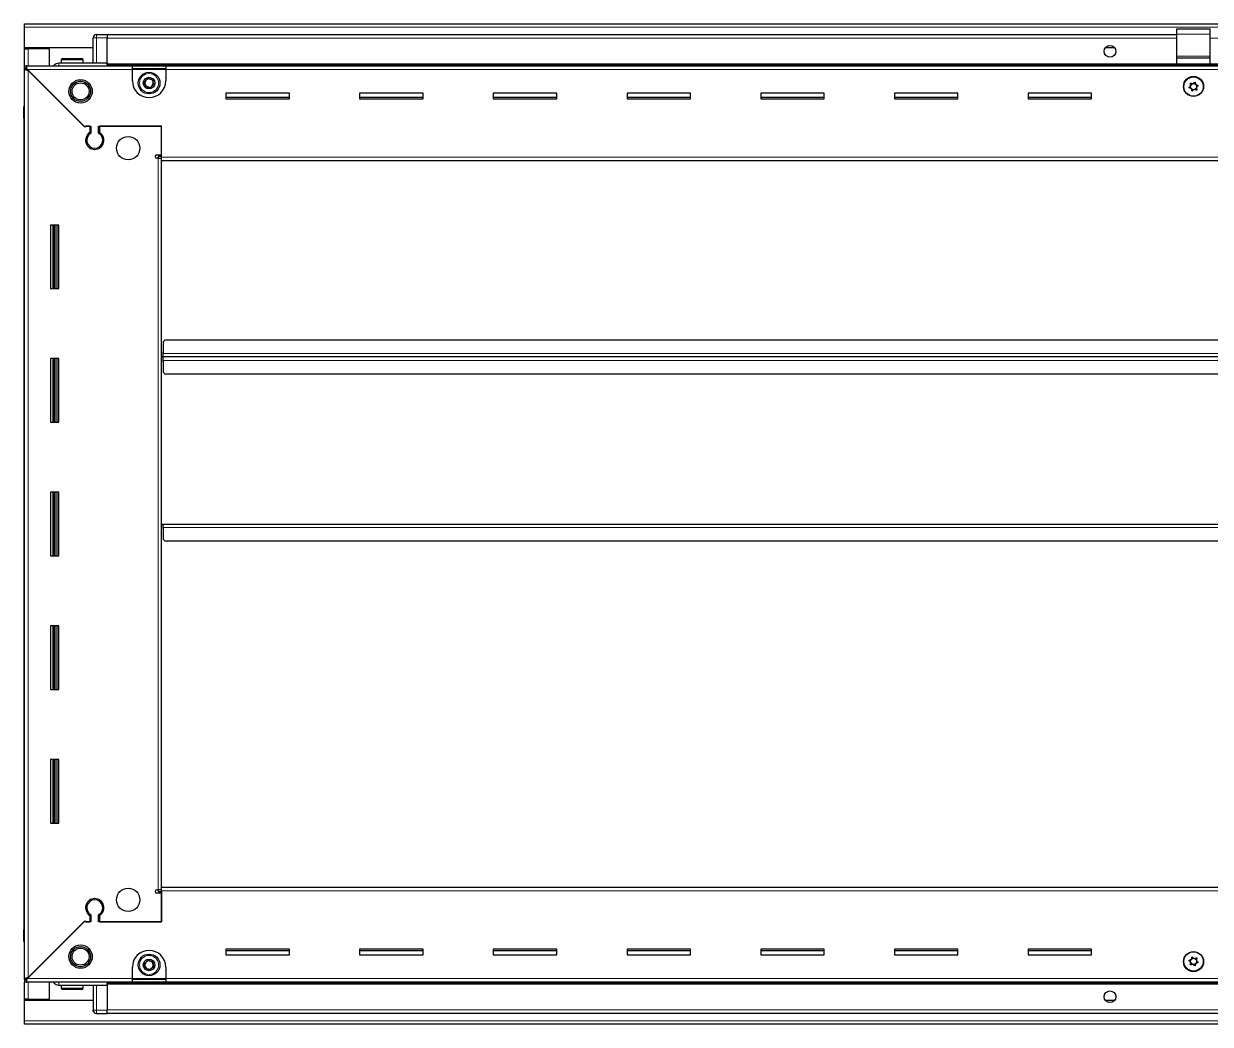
# Model space of a CAD drawing. Header units: millimetres. Extents: x 1256 to 4883, y 675 to 1928.
# Drawn here: x 3407 to 4117, y 1148 to 1747 of the extents above; entities that cross this region are included whole.
import ezdxf

# ---------------------------------------------------------------- set-up
doc = ezdxf.new("R2010")
doc.units = ezdxf.units.MM

msp = doc.modelspace()

# ---------------------------------------------------------------- linework, layer by layer
at = {"color": 7, "linetype": 'Continuous', "lineweight": 25}
for p, q in [((3407.66, 1746.6), (4806.66, 1746.6)), ((3407.66, 1744.5), (3407.66, 1746.6)), ((3407.66, 1732.1), (3407.66, 1744.5)), ((3449.34, 1739.6), (3449.34, 1739.6)), ((3450.66, 1740.1), (3457.16, 1740.1)), ((3450.66, 1740.1), (3457.16, 1740.1)), ((3457.16, 1740.1), (3457.16, 1740.1)), ((3457.16, 1740.1), (3457.16, 1740.1)), ((3457.16, 1740.1), (3457.16, 1738.1)), ((4097.16, 1739.95), (3457.16, 1739.95)), ((4097.16, 1743.6), (4117.16, 1743.6)), ((4097.16, 1740.34), (4097.16, 1743.6)), ((4097.16, 1727.19), (4097.16, 1740.34)), ((4117.16, 1740.34), (4117.16, 1743.6)), ((4117.16, 1727.19), (4117.16, 1740.34)), ((3448.66, 1723.1), (3448.66, 1738.1)), ((3457.16, 1723.1), (3457.16, 1738.1)), ((3448.66, 1732.1), (3407.66, 1732.1)), ((3407.66, 1731.6), (3407.66, 1732.1)), ((3407.66, 1721.35), (3407.66, 1731.6)), ((3407.66, 1731.6), (3409.76, 1731.6)), ((3409.16, 1731.6), (3409.16, 1732.1)), ((3422.66, 1731.6), (3409.76, 1731.6)), ((3422.66, 1721.35), (3422.66, 1731.6)), ((3430.46, 1725.8), (3441.86, 1725.8)), ((4060.04, 1732.1), (4054.29, 1732.1)), ((4097.16, 1726.1), (4097.16, 1727.19)), ((4097.16, 1726.1), (4117.16, 1726.1)), ((4097.16, 1722.6), (4097.16, 1726.1)), ((4117.16, 1726.1), (4117.16, 1727.19)), ((4117.16, 1722.6), (4117.16, 1726.1)), ((3407.66, 1719.85), (3407.66, 1721.35)), ((3407.66, 1721.35), (3408.66, 1721.35)), ((3407.66, 1719.35), (3407.66, 1719.85)), ((3407.66, 1719.85), (3408.66, 1719.85)), ((3407.66, 1174.85), (3407.66, 1719.35)), ((3409.16, 1719.35), (3407.66, 1719.35)), ((3408.66, 1721.35), (3472.16, 1721.35)), ((3408.66, 1719.85), (3408.66, 1721.35)), ((3409.26, 1719.25), (3443.16, 1685.35)), ((3443.86, 1684.65), (3409.76, 1718.75)), ((3428.16, 1723.1), (3457.16, 1723.1)), ((3429.66, 1725), (3429.66, 1723.1)), ((3442.66, 1723.1), (3442.66, 1725)), ((3457.09, 1721.35), (3457.16, 1723.07)), ((3457.16, 1723.1), (3457.16, 1722.6)), ((3457.16, 1721.95), (4757.16, 1721.95)), ((3472.16, 1719.25), (3472.16, 1721.35)), ((3472.16, 1721.35), (3492.16, 1721.35)), ((3472.16, 1719.85), (3492.16, 1719.85)), ((3472.16, 1712.35), (3472.16, 1719.25)), ((3492.16, 1721.35), (3492.16, 1719.25)), ((3492.16, 1721.35), (4722.16, 1721.35)), ((3492.16, 1719.25), (3492.16, 1712.35)), ((4097.16, 1722.6), (4117.16, 1722.6)), ((4101.16, 1722.6), (4101.16, 1721.95)), ((4103.66, 1721.95), (4103.66, 1722.6)), ((4110.66, 1721.95), (4110.66, 1722.6)), ((4113.16, 1721.95), (4113.16, 1722.6)), ((3566.16, 1705.1), (3528.16, 1705.1)), ((3528.16, 1705.1), (3528.16, 1701.6)), ((3566.16, 1701.6), (3566.16, 1705.1)), ((3646.16, 1705.1), (3608.16, 1705.1)), ((3608.16, 1705.1), (3608.16, 1701.6)), ((3646.16, 1701.6), (3646.16, 1705.1)), ((3726.16, 1705.1), (3688.16, 1705.1)), ((3688.16, 1705.1), (3688.16, 1701.6)), ((3726.16, 1701.6), (3726.16, 1705.1)), ((3806.16, 1705.1), (3768.16, 1705.1)), ((3768.16, 1705.1), (3768.16, 1701.6)), ((3806.16, 1701.6), (3806.16, 1705.1)), ((3886.16, 1705.1), (3848.16, 1705.1)), ((3848.16, 1705.1), (3848.16, 1701.6)), ((3886.16, 1701.6), (3886.16, 1705.1)), ((3966.16, 1705.1), (3928.16, 1705.1)), ((3928.16, 1705.1), (3928.16, 1701.6)), ((3966.16, 1701.6), (3966.16, 1705.1)), ((4046.16, 1705.1), (4008.16, 1705.1)), ((4008.16, 1705.1), (4008.16, 1701.6)), ((4046.16, 1701.6), (4046.16, 1705.1)), ((3566.16, 1702.35), (3528.16, 1702.35)), ((3528.16, 1701.6), (3566.16, 1701.6)), ((3646.16, 1702.35), (3608.16, 1702.35)), ((3608.16, 1701.6), (3646.16, 1701.6)), ((3726.16, 1702.35), (3688.16, 1702.35)), ((3688.16, 1701.6), (3726.16, 1701.6)), ((3806.16, 1702.35), (3768.16, 1702.35)), ((3768.16, 1701.6), (3806.16, 1701.6)), ((3886.16, 1702.35), (3848.16, 1702.35)), ((3848.16, 1701.6), (3886.16, 1701.6)), ((3966.16, 1702.35), (3928.16, 1702.35)), ((3928.16, 1701.6), (3966.16, 1701.6)), ((4046.16, 1702.35), (4008.16, 1702.35)), ((4008.16, 1701.6), (4046.16, 1701.6)), ((3407.16, 1696.6), (3407.16, 1690.1)), ((3407.16, 1690.1), (3407.16, 1696.6)), ((3407.16, 1690.1), (3407.16, 1690.1)), ((3407.66, 1690.1), (3407.16, 1690.1)), ((3407.31, 1690.1), (3407.31, 1204.1)), ((3443.16, 1685.35), (3447.36, 1685.35)), ((3444.56, 1685.35), (3443.86, 1684.65)), ((3446.66, 1685.35), (3444.56, 1685.35)), ((3446.66, 1685.35), (3446.66, 1681.46)), ((3447.36, 1685.35), (3447.36, 1681.07)), ((3451.96, 1685.35), (3489.66, 1685.35)), ((3451.96, 1681.07), (3451.96, 1685.35)), ((3452.66, 1681.46), (3452.66, 1685.35)), ((3489.66, 1685.35), (3452.66, 1685.35)), ((3489.66, 1666.7), (3489.66, 1685.35)), ((3489.66, 1668.1), (3489.66, 1685.35)), ((3447.66, 1672.49), (3447.66, 1671.73)), ((3486.81, 1668.1), (3489.66, 1668.1)), ((3487.56, 1666.1), (3486.81, 1666.1)), ((3487.56, 1666.1), (3489.66, 1666.1)), ((3489.66, 1667.1), (3487.66, 1667.1)), ((3487.66, 1667.1), (3487.66, 1666.1)), ((3489.66, 1664.6), (3489.66, 1666.7)), ((4724.66, 1664.6), (3489.66, 1664.6)), ((3489.66, 1229.6), (3489.66, 1664.6)), ((3428.16, 1626.1), (3423.16, 1626.1)), ((3423.16, 1626.1), (3423.16, 1588.1)), ((3425.31, 1588.1), (3425.31, 1626.1)), ((3427.11, 1588.1), (3427.11, 1626.1)), ((3427.14, 1588.1), (3427.14, 1626.1)), ((3428.16, 1588.1), (3428.16, 1626.1)), ((3423.16, 1588.1), (3428.16, 1588.1)), ((3491.66, 1557.1), (3490.66, 1556.1)), ((3490.66, 1556.1), (3490.66, 1549.2)), ((4722.66, 1557.1), (3491.66, 1557.1)), ((3490.66, 1549.95), (3490.41, 1549.95)), ((3490.41, 1549.95), (3490.41, 1547.1)), ((3490.66, 1547.1), (3490.66, 1549.2)), ((3428.16, 1546.1), (3423.16, 1546.1)), ((3423.16, 1546.1), (3423.16, 1508.1)), ((3425.31, 1508.1), (3425.31, 1546.1)), ((3427.11, 1508.1), (3427.11, 1546.1)), ((3427.14, 1508.1), (3427.14, 1546.1)), ((3428.16, 1508.1), (3428.16, 1546.1)), ((3490.41, 1547.1), (3489.66, 1547.1)), ((3490.41, 1547.1), (3490.41, 1544.25)), ((3490.41, 1544.25), (3490.66, 1544.25)), ((3490.66, 1545), (3490.66, 1547.1)), ((4723.66, 1547.1), (3490.66, 1547.1)), ((3490.66, 1545), (3490.66, 1538.1)), ((3490.66, 1538.1), (3491.66, 1537.1)), ((3491.66, 1537.1), (4722.66, 1537.1)), ((3423.16, 1508.1), (3428.16, 1508.1)), ((3428.16, 1466.1), (3423.16, 1466.1)), ((3423.16, 1466.1), (3423.16, 1428.1)), ((3425.31, 1428.1), (3425.31, 1466.1)), ((3427.11, 1428.1), (3427.11, 1466.1)), ((3427.14, 1428.1), (3427.14, 1466.1)), ((3428.16, 1428.1), (3428.16, 1466.1)), ((3489.66, 1447.1), (3490.41, 1447.1)), ((3490.41, 1447.1), (3490.41, 1444.25)), ((3490.41, 1444.25), (3490.66, 1444.25)), ((3490.66, 1445), (3490.66, 1447.1)), ((3490.66, 1447.1), (4723.66, 1447.1)), ((3490.66, 1445), (3490.66, 1438.1)), ((3490.66, 1438.1), (3491.66, 1437.1)), ((3491.66, 1437.1), (4722.66, 1437.1)), ((3423.16, 1428.1), (3428.16, 1428.1)), ((3428.16, 1386.1), (3423.16, 1386.1)), ((3423.16, 1386.1), (3423.16, 1348.1)), ((3425.31, 1348.1), (3425.31, 1386.1)), ((3427.11, 1348.1), (3427.11, 1386.1)), ((3427.14, 1348.1), (3427.14, 1386.1)), ((3428.16, 1348.1), (3428.16, 1386.1)), ((3423.16, 1348.1), (3428.16, 1348.1)), ((3428.16, 1306.1), (3423.16, 1306.1)), ((3423.16, 1306.1), (3423.16, 1268.1)), ((3425.31, 1268.1), (3425.31, 1306.1)), ((3427.11, 1268.1), (3427.11, 1306.1)), ((3427.14, 1268.1), (3427.14, 1306.1)), ((3428.16, 1268.1), (3428.16, 1306.1)), ((3423.16, 1268.1), (3428.16, 1268.1)), ((3489.66, 1227.5), (3489.66, 1229.6)), ((3489.66, 1229.6), (4724.66, 1229.6)), ((3447.66, 1222.48), (3447.66, 1221.72)), ((3486.81, 1228.1), (3487.56, 1228.1)), ((3489.66, 1226.1), (3486.81, 1226.1)), ((3489.66, 1228.1), (3487.56, 1228.1)), ((3487.66, 1228.1), (3487.66, 1227.1)), ((3487.66, 1227.1), (3489.66, 1227.1)), ((3489.66, 1227.5), (3489.66, 1208.85)), ((3489.66, 1208.85), (3489.66, 1226.1)), ((3443.16, 1208.85), (3409.26, 1174.95)), ((3409.76, 1175.45), (3443.86, 1209.55)), ((3447.36, 1208.85), (3443.16, 1208.85)), ((3443.86, 1209.55), (3444.56, 1208.85)), ((3444.56, 1208.85), (3446.66, 1208.85)), ((3446.66, 1212.74), (3446.66, 1208.85)), ((3447.36, 1213.14), (3447.36, 1208.85)), ((3451.96, 1208.85), (3451.96, 1213.14)), ((3489.66, 1208.85), (3451.96, 1208.85)), ((3452.66, 1208.85), (3452.66, 1212.74)), ((3452.66, 1208.85), (3489.66, 1208.85)), ((3407.16, 1197.6), (3407.16, 1204.1)), ((3407.16, 1204.1), (3407.16, 1204.1)), ((3407.16, 1204.1), (3407.16, 1204.1)), ((3407.16, 1204.1), (3407.16, 1197.6)), ((3407.66, 1204.1), (3407.16, 1204.1)), ((3407.66, 1196.28), (3407.66, 1196.28)), ((3566.16, 1192.6), (3528.16, 1192.6)), ((3528.16, 1192.6), (3528.16, 1189.1)), ((3528.16, 1191.85), (3566.16, 1191.85)), ((3528.16, 1189.1), (3566.16, 1189.1)), ((3566.16, 1189.1), (3566.16, 1192.6)), ((3646.16, 1192.6), (3608.16, 1192.6)), ((3608.16, 1192.6), (3608.16, 1189.1)), ((3608.16, 1191.85), (3646.16, 1191.85)), ((3608.16, 1189.1), (3646.16, 1189.1)), ((3646.16, 1189.1), (3646.16, 1192.6)), ((3726.16, 1192.6), (3688.16, 1192.6)), ((3688.16, 1192.6), (3688.16, 1189.1)), ((3688.16, 1191.85), (3726.16, 1191.85)), ((3688.16, 1189.1), (3726.16, 1189.1)), ((3726.16, 1189.1), (3726.16, 1192.6)), ((3806.16, 1192.6), (3768.16, 1192.6)), ((3768.16, 1192.6), (3768.16, 1189.1)), ((3768.16, 1191.85), (3806.16, 1191.85)), ((3768.16, 1189.1), (3806.16, 1189.1)), ((3806.16, 1189.1), (3806.16, 1192.6)), ((3886.16, 1192.6), (3848.16, 1192.6)), ((3848.16, 1192.6), (3848.16, 1189.1)), ((3848.16, 1191.85), (3886.16, 1191.85)), ((3848.16, 1189.1), (3886.16, 1189.1)), ((3886.16, 1189.1), (3886.16, 1192.6)), ((3966.16, 1192.6), (3928.16, 1192.6)), ((3928.16, 1192.6), (3928.16, 1189.1)), ((3928.16, 1191.85), (3966.16, 1191.85)), ((3928.16, 1189.1), (3966.16, 1189.1)), ((3966.16, 1189.1), (3966.16, 1192.6)), ((4046.16, 1192.6), (4008.16, 1192.6)), ((4008.16, 1192.6), (4008.16, 1189.1)), ((4008.16, 1191.85), (4046.16, 1191.85)), ((4008.16, 1189.1), (4046.16, 1189.1)), ((4046.16, 1189.1), (4046.16, 1192.6)), ((3472.16, 1174.95), (3472.16, 1181.85)), ((3492.16, 1181.85), (3492.16, 1174.95)), ((3407.66, 1174.35), (3407.66, 1174.85)), ((3409.16, 1174.85), (3407.66, 1174.85)), ((3407.66, 1174.35), (3407.66, 1172.85)), ((3408.66, 1174.35), (3407.66, 1174.35)), ((3407.66, 1162.6), (3407.66, 1172.85)), ((3408.66, 1172.85), (3407.66, 1172.85)), ((3408.66, 1174.35), (3408.66, 1172.85)), ((3472.16, 1172.85), (3408.66, 1172.85)), ((3422.66, 1162.6), (3422.66, 1172.85)), ((3457.16, 1171.14), (3457.09, 1172.85)), ((4757.16, 1172.25), (3457.16, 1172.25)), ((3457.16, 1171.1), (3457.16, 1171.6)), ((3472.16, 1172.85), (3472.16, 1174.95)), ((3492.16, 1174.35), (3472.16, 1174.35)), ((3492.16, 1172.85), (3472.16, 1172.85)), ((3492.16, 1174.95), (3492.16, 1172.85)), ((4722.16, 1172.85), (3492.16, 1172.85)), ((3428.16, 1171.1), (3457.16, 1171.1)), ((3429.66, 1171.1), (3429.66, 1169.2)), ((3434.24, 1168.4), (3430.46, 1168.4)), ((3441.86, 1168.4), (3434.24, 1168.4)), ((3442.66, 1169.2), (3442.66, 1171.1)), ((3448.66, 1171.1), (3448.66, 1156.1)), ((3455.66, 1171.17), (3455.66, 1171.1)), ((3457.16, 1171.1), (3457.16, 1156.1)), ((3409.76, 1162.6), (3407.66, 1162.6)), ((3407.66, 1162.1), (3407.66, 1162.6)), ((3407.66, 1149.7), (3407.66, 1162.1)), ((3407.66, 1162.1), (3448.66, 1162.1)), ((3409.16, 1162.1), (3409.16, 1162.6)), ((3409.76, 1162.6), (3422.66, 1162.6)), ((4054.29, 1162.1), (4060.04, 1162.1)), ((3448.66, 1156.1), (3448.66, 1156.1)), ((3450.66, 1154.1), (3457.16, 1154.1)), ((3450.66, 1154.1), (3457.16, 1154.1)), ((3457.16, 1154.1), (3457.16, 1156.1)), ((3457.16, 1154.25), (4757.16, 1154.25)), ((3457.16, 1154.1), (3457.16, 1154.1)), ((3407.66, 1147.6), (3407.66, 1149.7)), ((4806.66, 1147.6), (3407.66, 1147.6))]:
    msp.add_line(p, q, dxfattribs=at)
at = {"color": 8, "linetype": 'Continuous', "lineweight": 18}
for p, q in [((4806.66, 1744.5), (3407.66, 1744.5)), ((3450.66, 1740.1), (3450.66, 1738.1)), ((4097.16, 1740.34), (4117.16, 1740.34)), ((3448.66, 1738.1), (3450.66, 1738.1)), ((3450.66, 1738.1), (3450.66, 1723.1)), ((3457.16, 1738.1), (3450.66, 1738.1)), ((4097.16, 1737.95), (3457.16, 1737.95)), ((4757.16, 1737.95), (4117.16, 1737.95)), ((3409.76, 1731.6), (3409.76, 1732.1)), ((3409.76, 1721.35), (3409.76, 1731.6)), ((4097.16, 1727.19), (4117.16, 1727.19)), ((3472.16, 1719.25), (3409.26, 1719.25)), ((3409.76, 1718.75), (3409.76, 1175.45)), ((3429.66, 1725), (3442.66, 1725)), ((4097.16, 1722.6), (3457.16, 1722.6)), ((4757.16, 1721.37), (3457.16, 1721.37)), ((3472.16, 1719.25), (3492.16, 1719.25)), ((4722.16, 1719.25), (3492.16, 1719.25)), ((4103.16, 1721.95), (4103.16, 1722.6)), ((4111.16, 1721.95), (4111.16, 1722.6)), ((4757.16, 1722.6), (4117.16, 1722.6)), ((3407.66, 1696.6), (3407.16, 1696.6)), ((3487.56, 1228.1), (3487.56, 1666.1)), ((3489.66, 1666.7), (4724.66, 1666.7)), ((3424.66, 1626.1), (3424.66, 1588.1)), ((3425.9, 1626.1), (3425.9, 1588.1)), ((4723.66, 1549.2), (3490.66, 1549.2)), ((3424.66, 1546.1), (3424.66, 1508.1)), ((3425.9, 1546.1), (3425.9, 1508.1)), ((3490.66, 1545), (4723.66, 1545)), ((3424.66, 1466.1), (3424.66, 1428.1)), ((3425.9, 1466.1), (3425.9, 1428.1)), ((3490.66, 1445), (4723.66, 1445)), ((3424.66, 1386.1), (3424.66, 1348.1)), ((3425.9, 1386.1), (3425.9, 1348.1)), ((3424.66, 1306.1), (3424.66, 1268.1)), ((3425.9, 1306.1), (3425.9, 1268.1)), ((4724.66, 1227.5), (3489.66, 1227.5)), ((3407.66, 1197.6), (3407.16, 1197.6)), ((3409.26, 1174.95), (3472.16, 1174.95)), ((3409.76, 1162.6), (3409.76, 1172.85)), ((3457.16, 1172.84), (4757.16, 1172.84)), ((3457.16, 1171.6), (4757.16, 1171.6)), ((3492.16, 1174.95), (3472.16, 1174.95)), ((3492.16, 1174.95), (4722.16, 1174.95)), ((3433.97, 1169.2), (3429.66, 1169.2)), ((3442.66, 1169.2), (3433.97, 1169.2)), ((3450.66, 1156.1), (3450.66, 1171.1)), ((3409.76, 1162.1), (3409.76, 1162.6)), ((3448.66, 1156.1), (3450.66, 1156.1)), ((3450.66, 1154.1), (3450.66, 1156.1)), ((3457.16, 1156.1), (3450.66, 1156.1)), ((3457.16, 1156.25), (4757.16, 1156.25)), ((4806.66, 1149.7), (3407.66, 1149.7))]:
    msp.add_line(p, q, dxfattribs=at)
at = {"color": 7, "linetype": 'Continuous', "lineweight": 25, "flags": 128}
msp.add_lwpolyline([(3448.81, 1155.35), (3448.7, 1155.71), (3448.66, 1156.1)], dxfattribs=at)
at = {"color": 7, "linetype": 'Continuous', "lineweight": 25}
for centre, radius in [((4057.16, 1730.1), 3.5), ((3441.16, 1706.1), 7), ((3441.16, 1706.1), 6.02), ((3441.16, 1706.1), 5.1), ((3482.16, 1711.1), 6.5), ((3482.16, 1711.1), 3.46), ((4107.16, 1709.1), 6), ((4107.16, 1708.95), 5.79), ((4107.16, 1708.95), 1.85), ((3469.66, 1672.1), 7), ((3469.66, 1222.1), 7), ((3441.16, 1188.1), 7), ((3441.16, 1188.1), 6.03), ((3441.16, 1188.1), 5.1), ((3482.16, 1183.1), 6.5), ((3482.16, 1183.1), 3.46), ((4107.16, 1185.1), 6), ((4107.16, 1185.25), 5.79), ((4107.16, 1185.25), 1.85), ((4057.16, 1164.1), 3.5)]:
    msp.add_circle(centre, radius, dxfattribs=at)
at = {"color": 8, "linetype": 'Continuous', "lineweight": 18}
for centre in [(3482.16, 1711.1), (3482.16, 1183.1)]:
    msp.add_circle(centre, 5.7, dxfattribs=at)
at = {"color": 7, "linetype": 'Continuous', "lineweight": 25}
for centre, radius, start, end in [((3450.66, 1738.1), 2, 90, 180), ((3430.46, 1725), 0.8, 90, 180), ((3441.86, 1725), 0.8, 0, 90), ((3448.46, 1723.3), 0.2, 270, 0), ((3482.16, 1712.35), 10, 180, 270), ((3482.16, 1711.1), 2.5, 134.01559, 194.01559), ((3482.16, 1711.1), 2.5, 74.01559, 134.01559), ((3482.16, 1712.35), 10, 270, 0), ((3482.16, 1711.1), 2.5, 14.01559, 74.01559), ((3482.16, 1711.1), 2.5, 314.01559, 14.01559), ((3482.16, 1711.1), 2.5, 194.01559, 254.01559), ((3482.16, 1711.1), 2.5, 254.01559, 314.01559), ((3409.16, 1696.6), 2, 138.59038, 180), ((3449.66, 1676.85), 5.5, 123.05573, 56.94427), ((3449.66, 1676.85), 4.8, 118.63099, 61.36901), ((3486.81, 1667.1), 1, 90, 270), ((3449.66, 1217.35), 5.5, 303.05573, 236.94427), ((3449.66, 1217.35), 4.8, 298.63099, 241.36901), ((3486.81, 1227.1), 1, 90, 270), ((3409.16, 1197.6), 2, 180, 221.40962), ((3409.16, 1197.6), 2, 180, 221.40962), ((3482.16, 1181.85), 10, 90, 180), ((3482.16, 1181.85), 10, 0, 90), ((3482.16, 1183.1), 2.5, 127.47401, 187.47401), ((3482.16, 1183.1), 2.5, 187.47401, 247.47401), ((3482.16, 1183.1), 2.5, 67.47401, 127.47401), ((3482.16, 1183.1), 2.5, 247.47401, 307.47401), ((3482.16, 1183.1), 2.5, 7.47401, 67.47401), ((3482.16, 1183.1), 2.5, 307.47401, 7.47401), ((3430.46, 1169.2), 0.8, 180, 270), ((3441.86, 1169.2), 0.8, 270, 0), ((3448.46, 1170.9), 0.2, 0, 90), ((3450.66, 1156.1), 2, 180, 270)]:
    msp.add_arc(centre, radius, start, end, dxfattribs=at)
for points, knots in [([(3407.66, 1719.35), (3407.69, 1719.31), (3407.74, 1719.22), (3408.14, 1719.09), (3408.69, 1718.95), (3409.27, 1718.84), (3409.64, 1718.78), (3409.76, 1718.75)], [0, 0, 0, 0, 0.230255, 0.448522, 0.666786, 0.88505, 1, 1, 1, 1]), ([(3409.26, 1719.25), (3409.22, 1719.51), (3409.13, 1720), (3408.99, 1720.64), (3408.86, 1721.11), (3408.75, 1721.33), (3408.69, 1721.35), (3408.66, 1721.35)], [0, 0, 0, 0, 0.230255, 0.448522, 0.666786, 0.88505, 1, 1, 1, 1]), ([(3424.95, 1721.35), (3425.07, 1721.55), (3425.46, 1722.2), (3426.61, 1722.91), (3427.65, 1723.04), (3428.16, 1723.1)], [0, 0, 0, 0, 0.18225, 0.591125, 1, 1, 1, 1]), ([(3457.16, 1723.1), (3457.16, 1723.07), (3457.16, 1722.99), (3457.16, 1722.37), (3457.16, 1721.79), (3457.16, 1721.4), (3457.16, 1721.37)], [0, 0, 0, 0, 0.3242788, 0.6485576, 0.9728365, 1, 1, 1, 1]), ([(3479.39, 1711.9), (3479.76, 1712.26), (3480.45, 1712.93), (3481.14, 1713.59), (3481.46, 1713.91)], [0, 0, 0, 0, 0.534686, 1, 1, 1, 1]), ([(3480.09, 1709.1), (3480, 1709.43), (3479.8, 1710.23), (3479.56, 1711.2), (3479.42, 1711.78), (3479.39, 1711.9)], [0, 0, 0, 0, 0.362901, 0.866875, 1, 1, 1, 1]), ([(3481.46, 1713.91), (3481.96, 1713.76), (3482.89, 1713.5), (3483.81, 1713.23), (3484.24, 1713.11)], [0, 0, 0, 0, 0.5346859, 1, 1, 1, 1]), ([(3484.24, 1713.11), (3484.27, 1712.99), (3484.42, 1712.41), (3484.66, 1711.44), (3484.86, 1710.64), (3484.94, 1710.31)], [0, 0, 0, 0, 0.1331247, 0.6370994, 1, 1, 1, 1]), ([(4105.28, 1711.03), (4105.27, 1711.02), (4105.25, 1710.99), (4105.25, 1710.94), (4105.26, 1710.79), (4105.36, 1710.42), (4105.49, 1709.89), (4105.32, 1709.28), (4104.97, 1708.91), (4104.66, 1708.66), (4104.49, 1708.5), (4104.44, 1708.42), (4104.42, 1708.38), (4104.43, 1708.35), (4104.45, 1708.32), (4104.5, 1708.27), (4104.75, 1708.18), (4105.21, 1708.07), (4105.85, 1707.76), (4106.1, 1707.09), (4106.16, 1706.62), (4106.24, 1706.36), (4106.28, 1706.31), (4106.3, 1706.29), (4106.33, 1706.28), (4106.37, 1706.29), (4106.41, 1706.3), (4106.48, 1706.35), (4106.65, 1706.5), (4106.92, 1706.77), (4107.32, 1707.09), (4107.94, 1707.2), (4108.45, 1707.01), (4108.82, 1706.88), (4108.97, 1706.86), (4109.02, 1706.87), (4109.05, 1706.88), (4109.07, 1706.92), (4109.08, 1706.97), (4109.07, 1707.12), (4108.97, 1707.49), (4108.84, 1708.01), (4109, 1708.62), (4109.36, 1709), (4109.66, 1709.25), (4109.84, 1709.41), (4109.89, 1709.49), (4109.9, 1709.53), (4109.9, 1709.56), (4109.88, 1709.59), (4109.83, 1709.63), (4109.58, 1709.73), (4109.12, 1709.84), (4108.48, 1710.15), (4108.23, 1710.81), (4108.17, 1711.29), (4108.09, 1711.54), (4108.05, 1711.6), (4108.02, 1711.62), (4107.99, 1711.63), (4107.96, 1711.62), (4107.92, 1711.6), (4107.85, 1711.56), (4107.68, 1711.41), (4107.41, 1711.14), (4107.01, 1710.82), (4106.38, 1710.71), (4105.88, 1710.89), (4105.51, 1711.03), (4105.36, 1711.05), (4105.3, 1711.04), (4105.29, 1711.03), (4105.28, 1711.03)], [0, 0, 0, 0, 0.002009, 0.00442, 0.009365, 0.025528, 0.067705, 0.095786, 0.124646, 0.150342, 0.160519, 0.163394, 0.165697, 0.167245, 0.168874, 0.17077, 0.178606, 0.211994, 0.249994, 0.287995, 0.321383, 0.329219, 0.331115, 0.332744, 0.334292, 0.336217, 0.338535, 0.341318, 0.349662, 0.375358, 0.404217, 0.432298, 0.474475, 0.490639, 0.496669, 0.49844, 0.5, 0.502009, 0.50442, 0.509365, 0.525528, 0.567705, 0.595786, 0.624646, 0.650342, 0.660519, 0.663394, 0.665697, 0.667245, 0.668874, 0.67077, 0.678606, 0.711994, 0.749994, 0.787995, 0.821383, 0.829219, 0.831115, 0.832744, 0.834292, 0.836217, 0.838535, 0.841318, 0.849662, 0.875358, 0.904217, 0.932298, 0.974475, 0.990639, 0.996669, 0.99844, 1, 1, 1, 1]), ([(3482.86, 1708.3), (3482.37, 1708.45), (3481.44, 1708.71), (3480.52, 1708.98), (3480.09, 1709.1)], [0, 0, 0, 0, 0.534686, 1, 1, 1, 1]), ([(3484.94, 1710.31), (3484.57, 1709.95), (3483.87, 1709.28), (3483.18, 1708.61), (3482.86, 1708.3)], [0, 0, 0, 0, 0.534686, 1, 1, 1, 1]), ([(3479.5, 1184.21), (3479.6, 1184.29), (3480.07, 1184.65), (3480.86, 1185.26), (3481.51, 1185.76), (3481.79, 1185.97)], [0, 0, 0, 0, 0.133125, 0.637099, 1, 1, 1, 1]), ([(3481.79, 1185.97), (3482.26, 1185.77), (3483.16, 1185.4), (3484.04, 1185.03), (3484.45, 1184.86)], [0, 0, 0, 0, 0.534686, 1, 1, 1, 1]), ([(4105.28, 1183.18), (4105.29, 1183.18), (4105.31, 1183.16), (4105.37, 1183.16), (4105.51, 1183.18), (4105.88, 1183.32), (4106.38, 1183.5), (4107.01, 1183.39), (4107.41, 1183.07), (4107.69, 1182.79), (4107.87, 1182.63), (4107.95, 1182.59), (4107.99, 1182.58), (4108.02, 1182.59), (4108.05, 1182.61), (4108.09, 1182.66), (4108.17, 1182.92), (4108.23, 1183.39), (4108.48, 1184.06), (4109.12, 1184.37), (4109.58, 1184.48), (4109.83, 1184.57), (4109.88, 1184.62), (4109.9, 1184.65), (4109.9, 1184.68), (4109.89, 1184.71), (4109.87, 1184.75), (4109.82, 1184.82), (4109.66, 1184.97), (4109.36, 1185.21), (4109, 1185.58), (4108.84, 1186.19), (4108.97, 1186.72), (4109.07, 1187.1), (4109.08, 1187.25), (4109.07, 1187.3), (4109.05, 1187.33), (4109.01, 1187.35), (4108.96, 1187.35), (4108.81, 1187.33), (4108.45, 1187.19), (4107.94, 1187.01), (4107.32, 1187.12), (4106.92, 1187.44), (4106.64, 1187.72), (4106.46, 1187.88), (4106.38, 1187.92), (4106.34, 1187.93), (4106.3, 1187.92), (4106.28, 1187.9), (4106.24, 1187.84), (4106.16, 1187.59), (4106.1, 1187.11), (4105.85, 1186.45), (4105.21, 1186.14), (4104.75, 1186.03), (4104.5, 1185.93), (4104.45, 1185.89), (4104.43, 1185.86), (4104.42, 1185.83), (4104.43, 1185.79), (4104.46, 1185.76), (4104.51, 1185.69), (4104.67, 1185.54), (4104.97, 1185.3), (4105.32, 1184.92), (4105.49, 1184.31), (4105.35, 1183.79), (4105.26, 1183.41), (4105.24, 1183.26), (4105.26, 1183.21), (4105.27, 1183.19), (4105.28, 1183.18)], [0, 0, 0, 0, 0.002009, 0.00442, 0.009365, 0.025528, 0.067705, 0.095786, 0.124646, 0.150342, 0.160519, 0.163394, 0.165697, 0.167245, 0.168874, 0.17077, 0.178606, 0.211994, 0.249994, 0.287995, 0.321383, 0.329219, 0.331115, 0.332744, 0.334292, 0.336217, 0.338535, 0.341318, 0.349662, 0.375358, 0.404217, 0.432298, 0.474475, 0.490639, 0.496669, 0.49844, 0.5, 0.502009, 0.50442, 0.509365, 0.525528, 0.567705, 0.595786, 0.624646, 0.650342, 0.660519, 0.663394, 0.665697, 0.667245, 0.668874, 0.67077, 0.678606, 0.711994, 0.749994, 0.787995, 0.821383, 0.829219, 0.831115, 0.832744, 0.834292, 0.836217, 0.838535, 0.841318, 0.849662, 0.875358, 0.904217, 0.932298, 0.974475, 0.990639, 0.996669, 0.99844, 1, 1, 1, 1]), ([(3479.87, 1181.35), (3479.81, 1181.86), (3479.68, 1182.82), (3479.56, 1183.77), (3479.5, 1184.21)], [0, 0, 0, 0, 0.534686, 1, 1, 1, 1]), ([(3482.54, 1180.24), (3482.06, 1180.44), (3481.17, 1180.81), (3480.29, 1181.18), (3479.87, 1181.35)], [0, 0, 0, 0, 0.534686, 1, 1, 1, 1]), ([(3484.83, 1182), (3484.56, 1181.79), (3483.9, 1181.29), (3483.11, 1180.68), (3482.64, 1180.32), (3482.54, 1180.24)], [0, 0, 0, 0, 0.3629006, 0.8668753, 1, 1, 1, 1]), ([(3484.45, 1184.86), (3484.52, 1184.35), (3484.65, 1183.39), (3484.77, 1182.44), (3484.83, 1182)], [0, 0, 0, 0, 0.534686, 1, 1, 1, 1]), ([(3409.76, 1175.45), (3409.51, 1175.41), (3409.02, 1175.32), (3408.38, 1175.19), (3407.91, 1175.05), (3407.69, 1174.94), (3407.67, 1174.88), (3407.66, 1174.85)], [0, 0, 0, 0, 0.230255, 0.448522, 0.666786, 0.88505, 1, 1, 1, 1]), ([(3408.66, 1172.85), (3408.71, 1172.88), (3408.8, 1172.93), (3408.93, 1173.33), (3409.06, 1173.88), (3409.17, 1174.46), (3409.24, 1174.83), (3409.26, 1174.95)], [0, 0, 0, 0, 0.230255, 0.448522, 0.666786, 0.88505, 1, 1, 1, 1]), ([(3424.95, 1172.85), (3425.07, 1172.65), (3425.46, 1172.01), (3426.61, 1171.3), (3427.65, 1171.17), (3428.16, 1171.1)], [0, 0, 0, 0, 0.18225, 0.591125, 1, 1, 1, 1]), ([(3457.16, 1171.1), (3457.16, 1171.14), (3457.16, 1171.22), (3457.16, 1171.84), (3457.16, 1172.41), (3457.16, 1172.81), (3457.16, 1172.84)], [0, 0, 0, 0, 0.324279, 0.648558, 0.972836, 1, 1, 1, 1])]:
    msp.add_open_spline(points, degree=3, knots=knots, dxfattribs=at)
for points in [[(3409.26, 1719.25), (3409.21, 1719.33), (3409.11, 1719.49), (3408.96, 1719.69), (3408.81, 1719.83), (3408.71, 1719.85), (3408.66, 1719.85)], [(3409.16, 1719.35), (3409.17, 1719.3), (3409.19, 1719.2), (3409.33, 1719.05), (3409.53, 1718.9), (3409.69, 1718.8), (3409.76, 1718.75)], [(3408.66, 1174.35), (3408.71, 1174.36), (3408.81, 1174.38), (3408.96, 1174.52), (3409.11, 1174.72), (3409.21, 1174.88), (3409.26, 1174.95)], [(3409.76, 1175.45), (3409.69, 1175.4), (3409.53, 1175.3), (3409.33, 1175.15), (3409.19, 1175), (3409.17, 1174.9), (3409.16, 1174.85)]]:
    msp.add_open_spline(points, degree=3, dxfattribs=at)
at = {"color": 8, "linetype": 'Continuous', "lineweight": 18}
for points, knots in [([(3428.16, 1723.1), (3428.16, 1723.06), (3428.16, 1722.99), (3428.16, 1722.55), (3428.16, 1722.09), (3428.16, 1721.68), (3428.16, 1721.41), (3428.16, 1721.35)], [0, 0, 0, 0, 0.3597529, 0.5534142, 0.7511852, 0.9489563, 1, 1, 1, 1]), ([(3428.16, 1171.1), (3428.16, 1171.15), (3428.16, 1171.22), (3428.16, 1171.66), (3428.16, 1172.11), (3428.16, 1172.53), (3428.16, 1172.8), (3428.16, 1172.85)], [0, 0, 0, 0, 0.359753, 0.553414, 0.751185, 0.948956, 1, 1, 1, 1])]:
    msp.add_open_spline(points, degree=3, knots=knots, dxfattribs=at)

doc.saveas('drawing.dxf')
